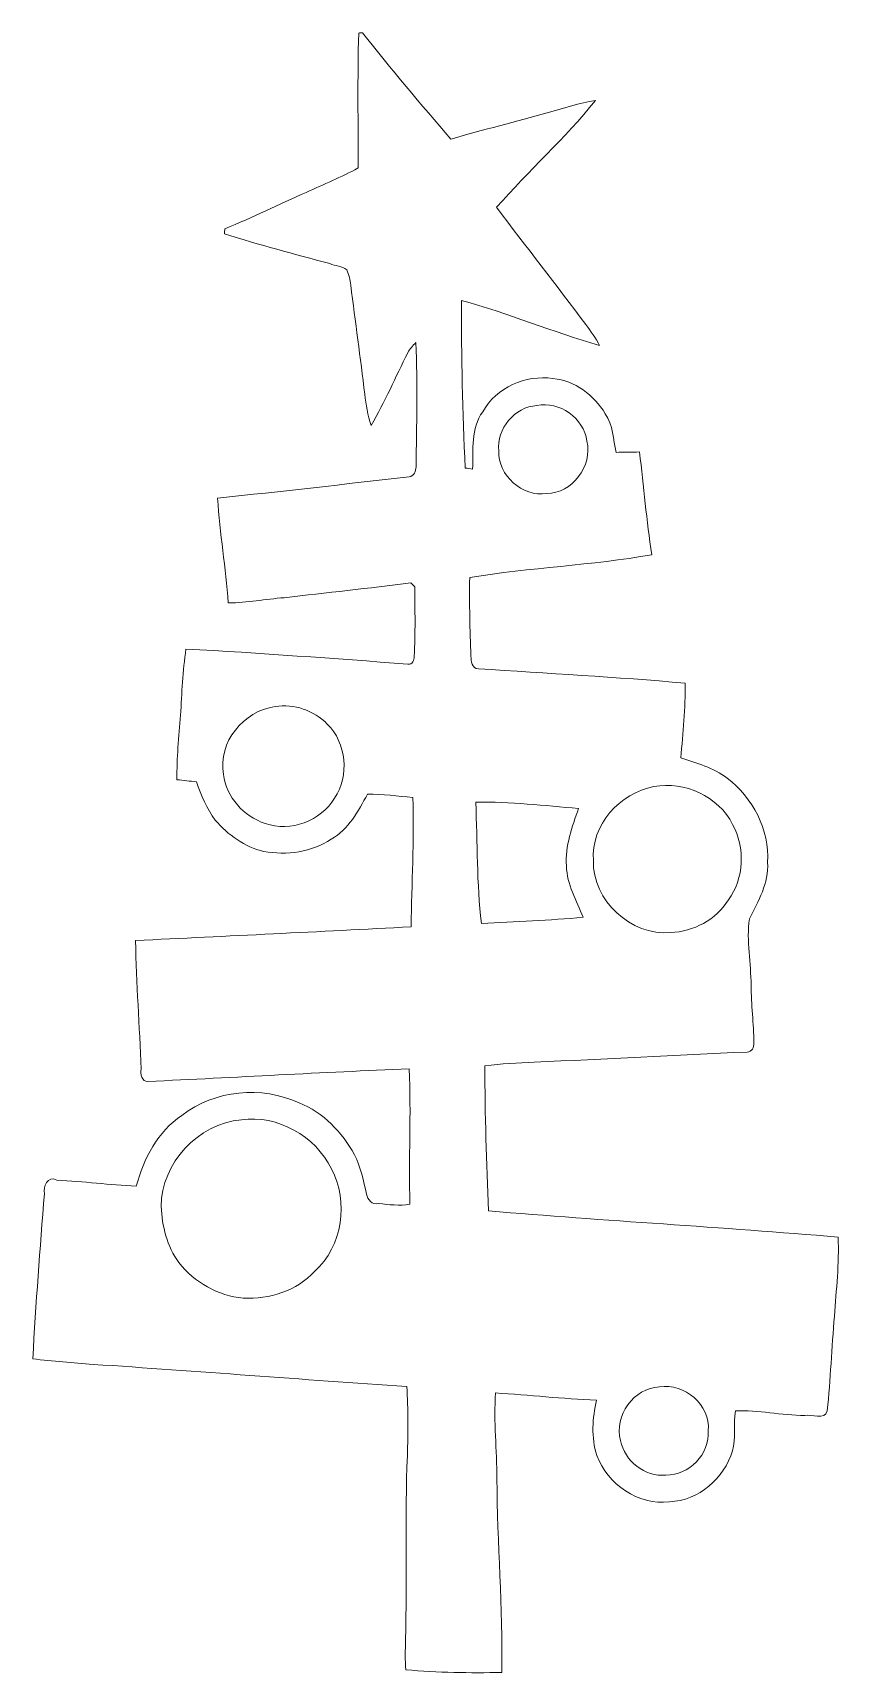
# Model space of a CAD drawing. Header units: centimetres. Extents: x -8 to 8, y -16.2 to 16.2.
import ezdxf

# ---------------------------------------------------------------- set-up
doc = ezdxf.new("R2010")
doc.units = ezdxf.units.CM
doc.header["$MEASUREMENT"] = 0
doc.layers.add('Layer 1', color=7, linetype='Continuous')

msp = doc.modelspace()

# ---------------------------------------------------------------- linework, layer by layer
at = {"layer": 'Layer 1', "color": 252, "lineweight": 9}
for points, knots in [([(-1.52442, 16.23403), (-1.50467, 16.23544), (-1.46516, 16.23791), (-1.44575, 16.23897), (-1.44575, 16.23897), (-0.88378, 15.51966), (-0.29182, 14.82363), (0.30438, 14.13218), (0.30438, 14.13218), (0.94361, 14.32339), (1.59378, 14.47579), (2.23513, 14.66029), (2.23513, 14.66029), (2.54593, 14.7379), (2.84967, 14.8522), (3.16893, 14.89524), (3.16893, 14.89524), (2.56286, 14.15088), (1.84637, 13.50283), (1.21066, 12.78316), (1.21066, 12.78316), (1.79204, 12.00352), (2.39494, 11.23976), (2.97808, 10.46153), (2.97808, 10.46153), (3.07474, 10.32783), (3.17634, 10.19589), (3.24901, 10.04702), (3.24901, 10.04702), (2.32579, 10.31195), (1.43891, 10.68837), (0.51111, 10.93672), (0.51111, 10.93672), (0.51534, 9.83112), (0.52945, 8.7241), (0.58942, 7.61991), (0.58942, 7.61991), (0.6374, 7.6132), (0.68538, 7.6065), (0.73371, 7.5998), (0.73371, 7.5998), (0.74853, 7.98256), (0.69596, 8.40589), (0.93479, 8.73257), (0.93479, 8.73257), (1.20431, 9.21975), (1.78252, 9.47057), (2.32579, 9.39191), (2.32579, 9.39191), (2.76183, 9.3524), (3.14106, 9.06241), (3.3619, 8.69517), (3.3619, 8.69517), (3.51818, 8.4701), (3.52206, 8.18823), (3.57745, 7.92929), (3.57745, 7.92929), (3.73197, 7.93317), (3.88684, 7.93705), (4.04206, 7.93705), (4.04206, 7.93705), (4.12672, 7.25901), (4.17682, 6.57639), (4.28936, 5.90188), (4.28936, 5.90188), (3.09379, 5.69162), (1.87459, 5.64999), (0.67691, 5.45103), (0.67691, 5.45103), (0.66527, 4.93208), (0.6822, 4.4128), (0.70019, 3.89387), (0.70019, 3.89387), (0.70584, 3.79368), (0.71713, 3.6501), (0.84801, 3.64375), (0.84801, 3.64375), (2.21326, 3.55661), (3.58204, 3.47688), (4.94623, 3.36047), (4.94623, 3.36047), (4.95716, 2.86623), (4.8986, 2.37481), (4.86332, 1.88268), (4.86332, 1.88268), (5.17836, 1.77614), (5.5075, 1.68336), (5.77631, 1.47769), (5.77631, 1.47769), (6.28996, 1.09352), (6.6191, 0.45675), (6.581, -0.19165), (6.581, -0.19165), (6.60781, -0.59841), (6.3965, -0.9593), (6.22046, -1.30749), (6.22046, -1.30749), (6.15731, -1.74599), (6.25151, -2.18555), (6.25397, -2.62548), (6.25397, -2.62548), (6.25821, -3.00683), (6.30231, -3.38642), (6.31112, -3.76777), (6.31112, -3.76777), (6.31501, -3.85032), (6.26809, -3.94487), (6.17495, -3.94591), (6.17495, -3.94591), (4.76843, -4.01048), (3.3619, -4.08457), (1.95503, -4.14771), (1.95503, -4.14771), (1.62871, -4.16888), (1.30027, -4.16888), (0.97712, -4.22249), (0.97712, -4.22249), (0.97642, -5.17959), (1.00993, -6.13703), (1.0505, -7.09341), (1.0505, -7.09341), (3.35873, -7.28849), (5.67189, -7.41585), (7.97976, -7.61093), (7.97976, -7.61093), (8.00058, -8.1341), (7.94237, -8.65515), (7.90568, -9.17621), (7.90568, -9.17621), (7.85206, -9.80133), (7.82631, -10.42927), (7.76492, -11.05334), (7.76492, -11.05334), (7.72188, -11.24666), (7.44425, -11.10978), (7.31654, -11.144), (7.31654, -11.144), (6.85722, -11.14612), (6.39897, -11.03076), (5.94177, -11.05369), (5.94177, -11.05369), (5.89273, -11.31439), (5.95941, -11.5885), (5.88709, -11.84673), (5.88709, -11.84673), (5.71705, -12.38578), (5.21469, -12.83698), (4.63543, -12.8518), (4.63543, -12.8518), (4.01454, -12.93329), (3.41023, -12.50361), (3.19469, -11.93493), (3.19469, -11.93493), (3.08003, -11.57898), (3.11214, -11.19868), (3.18834, -10.8392), (3.18834, -10.8392), (2.52053, -10.81415), (1.85589, -10.74078), (1.18914, -10.69738), (1.18914, -10.69738), (1.14787, -11.26324), (1.21807, -11.83121), (1.2149, -12.39777), (1.2149, -12.39777), (1.22442, -13.67659), (1.33096, -14.95365), (1.31332, -16.23282), (1.31332, -16.23282), (0.67832, -16.24834), (0.04121, -16.23564), (-0.59133, -16.18131), (-0.59133, -16.18131), (-0.60755, -15.98623), (-0.59838, -15.79008), (-0.59556, -15.59465), (-0.59556, -15.59465), (-0.5631, -14.37615), (-0.6139, -13.1566), (-0.55816, -11.93881), (-0.55816, -11.93881), (-0.54546, -11.48267), (-0.53806, -11.02547), (-0.57192, -10.57038), (-0.57192, -10.57038), (-2.64484, -10.43351), (-4.71565, -10.2677), (-6.78857, -10.13188), (-6.78857, -10.13188), (-7.18756, -10.10119), (-7.58726, -10.07366), (-7.98414, -10.02146), (-7.98414, -10.02146), (-7.92452, -8.92997), (-7.83914, -7.83988), (-7.75448, -6.75051), (-7.75448, -6.75051), (-7.78341, -6.61433), (-7.69486, -6.38785), (-7.50542, -6.48204), (-7.50542, -6.48204), (-6.98119, -6.50956), (-6.46014, -6.57835), (-5.9352, -6.60234), (-5.9352, -6.60234), (-5.77998, -6.06153), (-5.51504, -5.51825), (-5.02715, -5.20428), (-5.02715, -5.20428), (-4.37734, -4.69415), (-3.45024, -4.60879), (-2.70446, -4.9531), (-2.70446, -4.9531), (-2.2261, -5.14501), (-1.85109, -5.53378), (-1.60874, -5.98145), (-1.60874, -5.98145), (-1.47715, -6.22275), (-1.43411, -6.49686), (-1.36744, -6.76003), (-1.36744, -6.76003), (-1.34451, -6.86798), (-1.26831, -6.98228), (-1.12966, -6.94806), (-1.12966, -6.94806), (-0.92505, -6.96711), (-0.71444, -6.99851), (-0.50948, -6.95865), (-0.50948, -6.95865), (-0.53559, -6.06541), (-0.48373, -5.17006), (-0.52112, -4.27859), (-0.52112, -4.27859), (-2.24832, -4.35021), (-3.97446, -4.44828), (-5.70061, -4.52907), (-5.70061, -4.52907), (-5.81808, -4.54034), (-5.86888, -4.37137), (-5.83537, -4.28459), (-5.83537, -4.28459), (-5.87064, -3.43651), (-5.9285, -2.58913), (-5.94896, -1.74035), (-5.94896, -1.74035), (-4.12722, -1.64616), (-2.30441, -1.56713), (-0.48338, -1.46483), (-0.48338, -1.46483), (-0.47667, -0.61075), (-0.41599, 0.24297), (-0.45304, 1.09704), (-0.45304, 1.09704), (-0.75219, 1.11821), (-1.05029, 1.16478), (-1.3505, 1.15984), (-1.3505, 1.15984), (-1.53289, 0.824), (-1.72304, 0.46381), (-2.0677, 0.26872), (-2.0677, 0.26872), (-2.45717, 0.00908), (-2.95035, -0.0516), (-3.40508, 0.02425), (-3.40508, 0.02425), (-3.78326, 0.11914), (-4.11699, 0.35198), (-4.3664, 0.64796), (-4.3664, 0.64796), (-4.53679, 0.8748), (-4.64827, 1.13761), (-4.73964, 1.40431), (-4.73964, 1.40431), (-4.86946, 1.41913), (-4.99823, 1.43148), (-5.12734, 1.44665), (-5.12734, 1.44665), (-5.12875, 1.87386), (-5.09418, 2.30002), (-5.05502, 2.72511), (-5.05502, 2.72511), (-5.02927, 3.16256), (-5.01128, 3.60106), (-4.94743, 4.03498), (-4.94743, 4.03498), (-3.47987, 3.9549), (-2.01267, 3.84518), (-0.54688, 3.73759), (-0.54688, 3.73759), (-0.45339, 3.7196), (-0.42376, 3.81696), (-0.42305, 3.88999), (-0.42305, 3.88999), (-0.39871, 4.3493), (-0.41, 4.80968), (-0.41141, 5.26935), (-0.41141, 5.26935), (-0.43716, 5.29439), (-0.46291, 5.3198), (-0.48831, 5.34449), (-0.48831, 5.34449), (-1.3244, 5.23724), (-2.1626, 5.15046), (-2.99974, 5.05133), (-2.99974, 5.05133), (-3.3698, 5.02452), (-3.73669, 4.94973), (-4.10817, 4.94691), (-4.10817, 4.94691), (-4.1632, 5.64012), (-4.27397, 6.32733), (-4.32054, 7.02089), (-4.32054, 7.02089), (-3.05513, 7.15883), (-1.78936, 7.29817), (-0.52536, 7.4474), (-0.52536, 7.4474), (-0.42623, 7.45657), (-0.38813, 7.55923), (-0.38813, 7.64566), (-0.38813, 7.64566), (-0.37507, 8.46446), (-0.35461, 9.28396), (-0.39095, 10.1024), (-0.39095, 10.1024), (-0.45057, 10.04137), (-0.51195, 9.97964), (-0.55146, 9.90272), (-0.55146, 9.90272), (-0.79241, 9.42294), (-1.00408, 8.92695), (-1.27748, 8.46409), (-1.27748, 8.46409), (-1.34768, 8.66307), (-1.37449, 8.87367), (-1.40377, 9.08146), (-1.40377, 9.08146), (-1.48738, 9.80148), (-1.59427, 10.51903), (-1.6807, 11.2387), (-1.6807, 11.2387), (-1.6994, 11.34242), (-1.7121, 11.45037), (-1.76043, 11.54421), (-1.76043, 11.54421), (-1.85074, 11.62746), (-1.99221, 11.61899), (-2.09839, 11.66803), (-2.09839, 11.66803), (-2.79654, 11.85641), (-3.4961, 12.03986), (-4.18613, 12.25541), (-4.18613, 12.25541), (-4.18366, 12.28116), (-4.17908, 12.33266), (-4.17661, 12.35842), (-4.17661, 12.35842), (-3.6298, 12.5782), (-3.1024, 12.84208), (-2.563, 13.07808), (-2.563, 13.07808), (-2.22045, 13.23895), (-1.86768, 13.379), (-1.53606, 13.56209), (-1.53606, 13.56209), (-1.53289, 14.45286), (-1.54982, 15.34362), (-1.52442, 16.23403), (-1.52442, 16.23403), (-1.52442, 16.23403), (-1.52442, 16.23403), (-1.52442, 16.23403)], [0, 0, 0, 0, 0.0106383, 0.0106383, 0.0106383, 0.0106383, 0.0212766, 0.0212766, 0.0212766, 0.0212766, 0.03191489, 0.03191489, 0.03191489, 0.03191489, 0.04255319, 0.04255319, 0.04255319, 0.04255319, 0.05319149, 0.05319149, 0.05319149, 0.05319149, 0.06382979, 0.06382979, 0.06382979, 0.06382979, 0.07446809, 0.07446809, 0.07446809, 0.07446809, 0.08510638, 0.08510638, 0.08510638, 0.08510638, 0.09574468, 0.09574468, 0.09574468, 0.09574468, 0.10638298, 0.10638298, 0.10638298, 0.10638298, 0.11702128, 0.11702128, 0.11702128, 0.11702128, 0.12765957, 0.12765957, 0.12765957, 0.12765957, 0.13829787, 0.13829787, 0.13829787, 0.13829787, 0.14893617, 0.14893617, 0.14893617, 0.14893617, 0.15957447, 0.15957447, 0.15957447, 0.15957447, 0.17021277, 0.17021277, 0.17021277, 0.17021277, 0.18085106, 0.18085106, 0.18085106, 0.18085106, 0.19148936, 0.19148936, 0.19148936, 0.19148936, 0.20212766, 0.20212766, 0.20212766, 0.20212766, 0.21276596, 0.21276596, 0.21276596, 0.21276596, 0.22340426, 0.22340426, 0.22340426, 0.22340426, 0.23404255, 0.23404255, 0.23404255, 0.23404255, 0.24468085, 0.24468085, 0.24468085, 0.24468085, 0.25531915, 0.25531915, 0.25531915, 0.25531915, 0.26595745, 0.26595745, 0.26595745, 0.26595745, 0.27659574, 0.27659574, 0.27659574, 0.27659574, 0.28723404, 0.28723404, 0.28723404, 0.28723404, 0.29787234, 0.29787234, 0.29787234, 0.29787234, 0.30851064, 0.30851064, 0.30851064, 0.30851064, 0.31914894, 0.31914894, 0.31914894, 0.31914894, 0.32978723, 0.32978723, 0.32978723, 0.32978723, 0.34042553, 0.34042553, 0.34042553, 0.34042553, 0.35106383, 0.35106383, 0.35106383, 0.35106383, 0.36170213, 0.36170213, 0.36170213, 0.36170213, 0.37234043, 0.37234043, 0.37234043, 0.37234043, 0.38297872, 0.38297872, 0.38297872, 0.38297872, 0.39361702, 0.39361702, 0.39361702, 0.39361702, 0.40425532, 0.40425532, 0.40425532, 0.40425532, 0.41489362, 0.41489362, 0.41489362, 0.41489362, 0.42553191, 0.42553191, 0.42553191, 0.42553191, 0.43617021, 0.43617021, 0.43617021, 0.43617021, 0.44680851, 0.44680851, 0.44680851, 0.44680851, 0.45744681, 0.45744681, 0.45744681, 0.45744681, 0.46808511, 0.46808511, 0.46808511, 0.46808511, 0.4787234, 0.4787234, 0.4787234, 0.4787234, 0.4893617, 0.4893617, 0.4893617, 0.4893617, 0.5, 0.5, 0.5, 0.5, 0.5106383, 0.5106383, 0.5106383, 0.5106383, 0.5212766, 0.5212766, 0.5212766, 0.5212766, 0.53191489, 0.53191489, 0.53191489, 0.53191489, 0.54255319, 0.54255319, 0.54255319, 0.54255319, 0.55319149, 0.55319149, 0.55319149, 0.55319149, 0.56382979, 0.56382979, 0.56382979, 0.56382979, 0.57446809, 0.57446809, 0.57446809, 0.57446809, 0.58510638, 0.58510638, 0.58510638, 0.58510638, 0.59574468, 0.59574468, 0.59574468, 0.59574468, 0.60638298, 0.60638298, 0.60638298, 0.60638298, 0.61702128, 0.61702128, 0.61702128, 0.61702128, 0.62765957, 0.62765957, 0.62765957, 0.62765957, 0.63829787, 0.63829787, 0.63829787, 0.63829787, 0.64893617, 0.64893617, 0.64893617, 0.64893617, 0.65957447, 0.65957447, 0.65957447, 0.65957447, 0.67021277, 0.67021277, 0.67021277, 0.67021277, 0.68085106, 0.68085106, 0.68085106, 0.68085106, 0.69148936, 0.69148936, 0.69148936, 0.69148936, 0.70212766, 0.70212766, 0.70212766, 0.70212766, 0.71276596, 0.71276596, 0.71276596, 0.71276596, 0.72340426, 0.72340426, 0.72340426, 0.72340426, 0.73404255, 0.73404255, 0.73404255, 0.73404255, 0.74468085, 0.74468085, 0.74468085, 0.74468085, 0.75531915, 0.75531915, 0.75531915, 0.75531915, 0.76595745, 0.76595745, 0.76595745, 0.76595745, 0.77659574, 0.77659574, 0.77659574, 0.77659574, 0.78723404, 0.78723404, 0.78723404, 0.78723404, 0.79787234, 0.79787234, 0.79787234, 0.79787234, 0.80851064, 0.80851064, 0.80851064, 0.80851064, 0.81914894, 0.81914894, 0.81914894, 0.81914894, 0.82978723, 0.82978723, 0.82978723, 0.82978723, 0.84042553, 0.84042553, 0.84042553, 0.84042553, 0.85106383, 0.85106383, 0.85106383, 0.85106383, 0.86170213, 0.86170213, 0.86170213, 0.86170213, 0.87234043, 0.87234043, 0.87234043, 0.87234043, 0.88297872, 0.88297872, 0.88297872, 0.88297872, 0.89361702, 0.89361702, 0.89361702, 0.89361702, 0.90425532, 0.90425532, 0.90425532, 0.90425532, 0.91489362, 0.91489362, 0.91489362, 0.91489362, 0.92553191, 0.92553191, 0.92553191, 0.92553191, 0.93617021, 0.93617021, 0.93617021, 0.93617021, 0.94680851, 0.94680851, 0.94680851, 0.94680851, 0.95744681, 0.95744681, 0.95744681, 0.95744681, 0.96808511, 0.96808511, 0.96808511, 0.96808511, 0.9787234, 0.9787234, 0.9787234, 0.9787234, 1, 1, 1, 1]), ([(2.00653, 8.8571), (1.56944, 8.8324), (1.20079, 8.3939), (1.25406, 7.95893), (1.25406, 7.95893), (1.23113, 7.47244), (1.72396, 7.04347), (2.20126, 7.11438), (2.20126, 7.11438), (2.70821, 7.11261), (3.12131, 7.66294), (2.99748, 8.15401), (2.99748, 8.15401), (2.9421, 8.60945), (2.45456, 8.94987), (2.00653, 8.8571), (2.00653, 8.8571), (2.00653, 8.8571), (2.00653, 8.8571), (2.00653, 8.8571)], [0, 0, 0, 0, 0.16666667, 0.16666667, 0.16666667, 0.16666667, 0.33333333, 0.33333333, 0.33333333, 0.33333333, 0.5, 0.5, 0.5, 0.5, 0.66666667, 0.66666667, 0.66666667, 0.66666667, 1, 1, 1, 1]), ([(-3.17966, 2.89515), (-3.80407, 2.81119), (-4.32019, 2.18783), (-4.20095, 1.55213), (-4.20095, 1.55213), (-4.14874, 1.09775), (-3.80372, 0.71851), (-3.37509, 0.58023), (-3.37509, 0.58023), (-2.87521, 0.40101), (-2.27231, 0.63032), (-2.00067, 1.08223), (-2.00067, 1.08223), (-1.70293, 1.52461), (-1.76784, 2.17478), (-2.14672, 2.54978), (-2.14672, 2.54978), (-2.41095, 2.81684), (-2.80642, 2.95971), (-3.17966, 2.89515), (-3.17966, 2.89515), (-3.17966, 2.89515), (-3.17966, 2.89515), (-3.17966, 2.89515)], [0, 0, 0, 0, 0.14285714, 0.14285714, 0.14285714, 0.14285714, 0.28571429, 0.28571429, 0.28571429, 0.28571429, 0.42857143, 0.42857143, 0.42857143, 0.42857143, 0.57142857, 0.57142857, 0.57142857, 0.57142857, 0.71428571, 0.71428571, 0.71428571, 0.71428571, 1, 1, 1, 1]), ([(4.32922, 1.30942), (3.65294, 1.18171), (3.07509, 0.55306), (3.12695, -0.15461), (3.12695, -0.15461), (3.11284, -0.9473), (3.87026, -1.64545), (4.65695, -1.5823), (4.65695, -1.5823), (5.11133, -1.55937), (5.56253, -1.32866), (5.80312, -0.93461), (5.80312, -0.93461), (6.12062, -0.50986), (6.13932, 0.10327), (5.88603, 0.56188), (5.88603, 0.56188), (5.60733, 1.11645), (4.93353, 1.42901), (4.32922, 1.30942), (4.32922, 1.30942), (4.32922, 1.30942), (4.32922, 1.30942), (4.32922, 1.30942)], [0, 0, 0, 0, 0.14285714, 0.14285714, 0.14285714, 0.14285714, 0.28571429, 0.28571429, 0.28571429, 0.28571429, 0.42857143, 0.42857143, 0.42857143, 0.42857143, 0.57142857, 0.57142857, 0.57142857, 0.57142857, 0.71428571, 0.71428571, 0.71428571, 0.71428571, 1, 1, 1, 1]), ([(0.79686, 0.99933), (0.82825, 0.19958), (0.81414, -0.6037), (0.90974, -1.39992), (0.90974, -1.39992), (1.58214, -1.35617), (2.2563, -1.341), (2.92728, -1.27821), (2.92728, -1.27821), (2.79393, -0.94766), (2.60273, -0.62627), (2.59391, -0.2608), (2.59391, -0.2608), (2.56533, 0.13643), (2.70574, 0.51179), (2.83521, 0.87973), (2.83521, 0.87973), (2.15611, 0.92736), (1.47913, 1.02085), (0.79686, 0.99933), (0.79686, 0.99933), (0.79686, 0.99933), (0.79686, 0.99933), (0.79686, 0.99933)], [0, 0, 0, 0, 0.14285714, 0.14285714, 0.14285714, 0.14285714, 0.28571429, 0.28571429, 0.28571429, 0.28571429, 0.42857143, 0.42857143, 0.42857143, 0.42857143, 0.57142857, 0.57142857, 0.57142857, 0.57142857, 0.71428571, 0.71428571, 0.71428571, 0.71428571, 1, 1, 1, 1]), ([(-3.85029, -5.28789), (-4.70507, -5.36515), (-5.43708, -6.14373), (-5.43849, -7.0038), (-5.43849, -7.0038), (-5.42368, -7.39715), (-5.32172, -7.79473), (-5.08748, -8.11716), (-5.08748, -8.11716), (-4.77986, -8.51087), (-4.31066, -8.7751), (-3.81078, -8.81955), (-3.81078, -8.81955), (-3.29572, -8.84354), (-2.75385, -8.67844), (-2.39719, -8.29179), (-2.39719, -8.29179), (-1.84757, -7.78908), (-1.71351, -6.90996), (-2.06488, -6.25838), (-2.06488, -6.25838), (-2.38203, -5.61209), (-3.13062, -5.18523), (-3.85029, -5.28789), (-3.85029, -5.28789), (-3.85029, -5.28789), (-3.85029, -5.28789), (-3.85029, -5.28789)], [0, 0, 0, 0, 0.125, 0.125, 0.125, 0.125, 0.25, 0.25, 0.25, 0.25, 0.375, 0.375, 0.375, 0.375, 0.5, 0.5, 0.5, 0.5, 0.625, 0.625, 0.625, 0.625, 0.75, 0.75, 0.75, 0.75, 1, 1, 1, 1]), ([(4.4407, -10.58026), (3.92705, -10.59085), (3.53018, -11.15176), (3.66635, -11.64177), (3.66635, -11.64177), (3.74502, -12.04323), (4.15107, -12.37096), (4.56452, -12.32475), (4.56452, -12.32475), (5.02596, -12.33674), (5.43588, -11.90494), (5.40519, -11.44527), (5.40519, -11.44527), (5.44858, -10.93904), (4.93564, -10.49313), (4.4407, -10.58026)], [0, 0, 0, 0, 0.2, 0.2, 0.2, 0.2, 0.4, 0.4, 0.4, 0.4, 0.6, 0.6, 0.6, 0.6, 1, 1, 1, 1])]:
    msp.add_open_spline(points, degree=3, knots=knots, dxfattribs=at)

doc.saveas('drawing.dxf')
